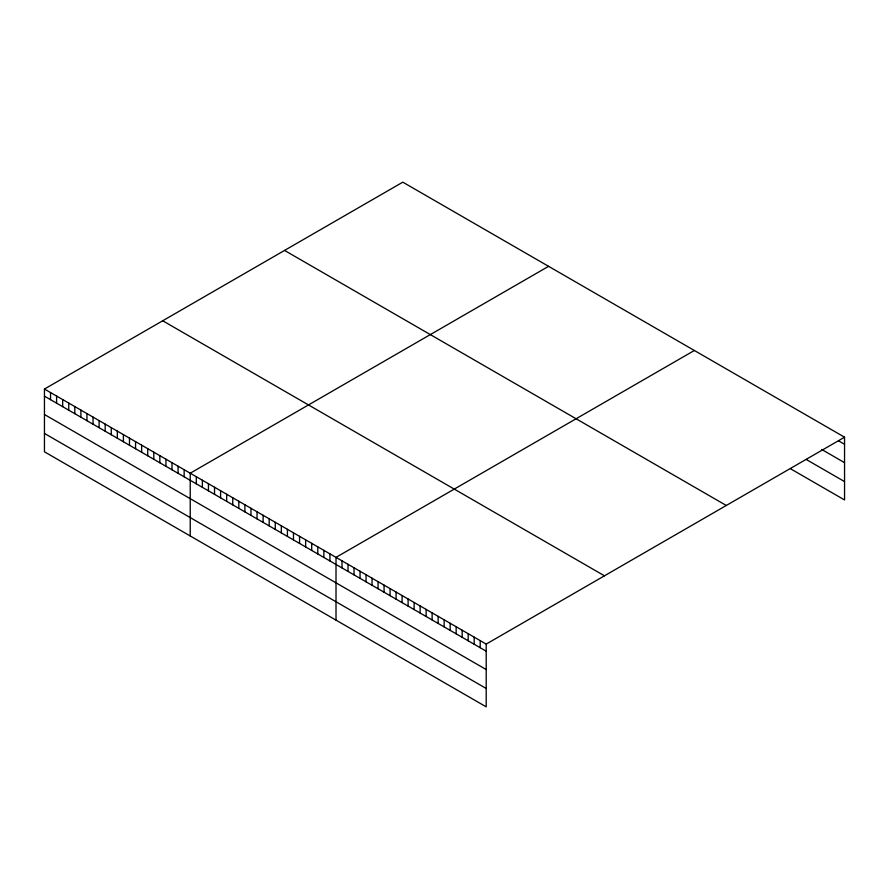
<?xml version="1.0" encoding="UTF-8"?>
<svg xmlns="http://www.w3.org/2000/svg" width="889" height="889" viewBox="0 0 889 889"><rect width="100%" height="100%" fill="white"/><g stroke="black" fill="none" stroke-linecap="round" stroke-linejoin="round"><path stroke-width="1.33" d="M44.45 389.049L486.205 644.092L486.205 706.844L44.45 451.801L44.45 389.049L402.795 182.156L844.55 437.199L844.55 499.951L790.477 468.736M548.58 266.322L190.224 473.215L190.224 535.967M694.353 350.488L336.009 557.37L336.009 620.133M486.205 644.092L844.55 437.199M838.538 440.822L844.55 444.3M821.725 449.478L844.55 462.658M806.101 459.391L844.55 481.582M284.547 250.431L726.291 505.474M162.709 320.773L604.453 575.816M44.45 396.15L486.205 651.181M44.45 414.507L486.205 669.55M44.45 433.432L486.205 688.475M480.193 640.625L480.193 647.714M474.181 637.146L474.181 644.247M468.181 633.679L468.181 640.78M462.169 630.212L462.169 637.313M456.157 626.745L456.157 633.846M450.156 623.278L450.156 630.379M444.144 619.811L444.144 626.912M438.133 616.344L438.133 623.433M432.132 612.877L432.132 619.966M426.12 609.398L426.12 616.499M420.119 605.931L420.119 613.032M414.107 602.464L414.107 609.565M408.095 598.997L408.095 606.098M402.095 595.53L402.095 602.631M396.083 592.063L396.083 599.153M390.071 588.596L390.071 595.686M384.07 585.118L384.07 592.218M378.058 581.65L378.058 588.751M372.047 578.183L372.047 585.284M366.046 574.716L366.046 581.817M360.034 571.249L360.034 578.35M354.033 567.782L354.033 574.883M348.021 564.315L348.021 571.405M342.009 560.848L342.009 567.938M329.93 553.869L329.93 560.97M323.852 550.358L323.852 557.459M317.784 546.857L317.784 553.947M311.706 543.346L311.706 550.447M305.638 539.845L305.638 546.935M299.56 536.334L299.56 543.435M293.481 532.822L293.481 539.923M287.414 529.322L287.414 536.423M281.335 525.81L281.335 532.911M275.268 522.31L275.268 529.399M269.189 518.798L269.189 525.899M263.122 515.298L263.122 522.388M257.043 511.786L257.043 518.887M250.965 508.275L250.965 515.376M244.897 504.774L244.897 511.875M238.819 501.263L238.819 508.364M232.751 497.762L232.751 504.852M226.673 494.251L226.673 501.352M220.594 490.739L220.594 497.84M214.527 487.239L214.527 494.34M208.448 483.727L208.448 490.828M202.381 480.227L202.381 487.328M196.302 476.715L196.302 483.816M184.156 469.703L184.156 476.804M178.078 466.192L178.078 473.292M172.01 462.691L172.01 469.792M165.932 459.18L165.932 466.281M159.853 455.679L159.853 462.769M153.786 452.168L153.786 459.269M147.707 448.667L147.707 455.757M141.64 445.156L141.64 452.257M135.561 441.644L135.561 448.745M129.483 438.144L129.483 445.245M123.415 434.632L123.415 441.733M117.337 431.132L117.337 438.221M111.269 427.62L111.269 434.721M105.191 424.12L105.191 431.209M99.112 420.608L99.112 427.709M93.045 417.097L93.045 424.197M86.966 413.596L86.966 420.697M80.899 410.085L80.899 417.185M74.82 406.584L74.82 413.674M68.742 403.073L68.742 410.173M62.675 399.572L62.675 406.662M56.596 396.061L56.596 403.162M50.529 392.549L50.529 399.65"/></g></svg>
